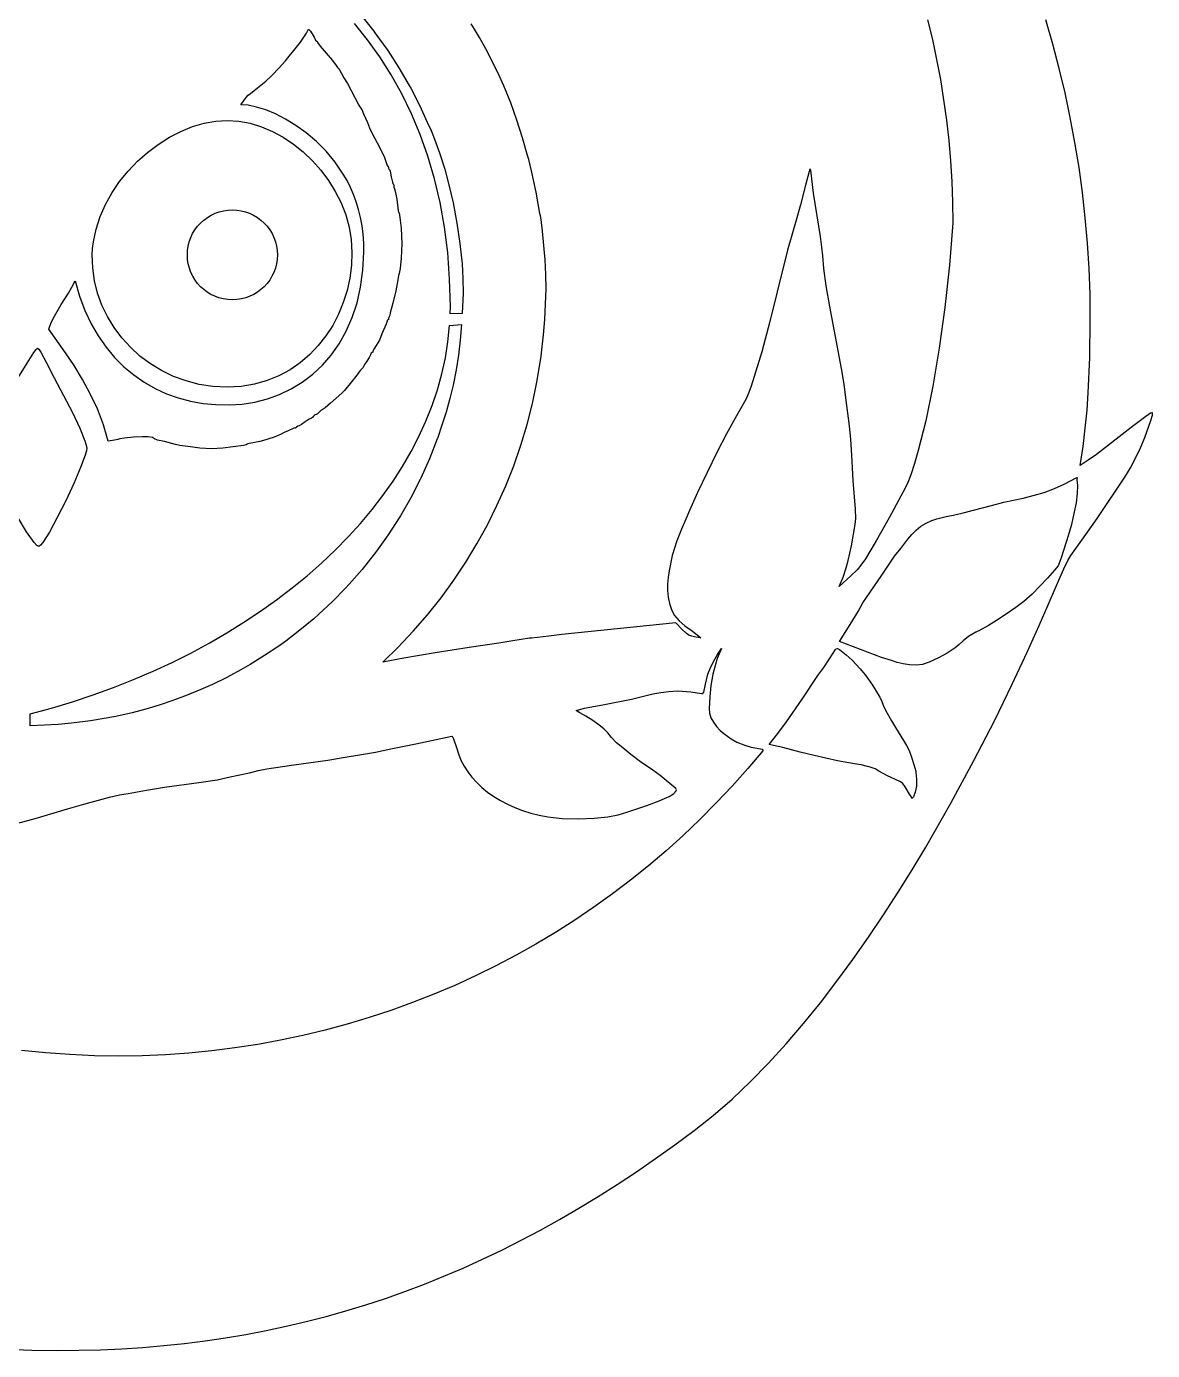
# Model space of a CAD drawing. Extents: x -549 to 252, y -325 to 450.
# Drawn here: x -171.8 to 251.8, y -325.4 to 172.8 of the extents above; entities that cross this region are included whole.
import ezdxf

# ---------------------------------------------------------------- set-up
doc = ezdxf.new("R2010")
doc.units = 0

msp = doc.modelspace()

# ---------------------------------------------------------------- linework, layer by layer
at = {"layer": 'Layer 1', "color": 4}
for p, q in [((-46.665212, 177.890676), (-41.109801, 171.002895)), ((167.219997, 175.324527), (168.999897, 167.863862)), ((214.28887, 166.198979), (211.639719, 175.297009)), ((-68.693545, 166.906647), (-66.496621, 170.316587)), ((-66.496621, 170.316587), (-65.66209, 171.832402)), ((-65.66209, 171.832402), (-65.660961, 171.833588)), ((-65.66209, 171.832402), (-65.66209, 171.832402)), ((-65.660961, 171.833588), (-65.016055, 171.0233)), ((-65.016055, 171.0233), (-63.640222, 168.714242)), ((-43.48893, 167.784825), (-48.37821, 173.883679)), ((-41.109801, 171.002895), (-40.697475, 170.430718)), ((-40.697475, 170.430718), (-35.866084, 163.723537)), ((-3.230923, 171.800596), (-4.495392, 173.757412)), ((-1.384343, 168.683452), (-3.230923, 171.800596)), ((-71.260758, 163.760424), (-68.693545, 166.906647)), ((-63.640222, 168.714242), (-63.031663, 167.655355)), ((-63.031663, 167.655355), (-62.595125, 167.214936)), ((-62.595125, 167.214936), (-62.373545, 167.068664)), ((-62.373545, 167.068664), (-62.281463, 166.717181)), ((-62.281463, 166.717181), (-61.338418, 165.346174)), ((-61.338418, 165.346174), (-59.071185, 162.748431)), ((-38.886534, 161.348534), (-43.48893, 167.784825)), ((0.987001, 164.423674), (-1.384343, 168.683452)), ((3.565016, 159.466582), (0.987001, 164.423674)), ((168.999897, 167.863862), (170.598091, 160.354333)), ((216.716309, 157.032543), (214.28887, 166.198979)), ((-76.773169, 157.183446), (-74.359641, 159.88571)), ((-74.359641, 159.88571), (-73.037347, 161.598009)), ((-73.037347, 161.598009), (-71.260758, 163.760424)), ((-59.071185, 162.748431), (-56.639845, 159.960192)), ((-56.639845, 159.960192), (-55.301995, 158.130909)), ((-34.589043, 154.571671), (-38.886534, 161.348534)), ((-35.866084, 163.723537), (-31.6718, 157.238282)), ((6.022889, 154.381643), (3.565016, 159.466582)), ((170.598091, 160.354333), (172.01325, 152.799153)), ((-79.492221, 154.340149), (-76.773169, 157.183446)), ((-55.301995, 158.130909), (-54.831798, 157.321171)), ((-54.831798, 157.321171), (-54.486739, 156.984381)), ((-54.486739, 156.984381), (-54.070518, 156.492143)), ((-54.070518, 156.492143), (-53.429507, 155.308686)), ((-53.429507, 155.308686), (-52.367307, 153.4522)), ((-30.614478, 147.451098), (-34.589043, 154.571671)), ((-31.6718, 157.238282), (-27.791312, 150.563289)), ((218.920389, 147.801675), (216.716309, 157.032543)), ((-87.586665, 147.575092), (-84.856503, 149.735306)), ((-84.856503, 149.735306), (-81.73109, 152.20475)), ((-81.73109, 152.20475), (-79.492221, 154.340149)), ((-52.367307, 153.4522), (-51.071036, 151.347758)), ((-51.071036, 151.347758), (-48.185253, 145.783686)), ((-27.791312, 150.563289), (-27.202089, 149.542971)), ((-27.202089, 149.542971), (-23.980504, 143.228616)), ((7.751501, 150.418932), (6.022889, 154.381643)), ((10.350324, 144.00814), (7.751501, 150.418932)), ((172.01325, 152.799153), (173.24404, 145.201534)), ((-91.11591, 143.371223), (-89.194178, 146.133473)), ((-89.194178, 146.133473), (-88.444215, 146.892702)), ((-88.444215, 146.892702), (-87.586665, 147.575092)), ((-48.185253, 145.783686), (-46.824283, 143.229903)), ((-26.98086, 139.98368), (-30.614478, 147.451098)), ((173.24404, 145.201534), (174.289129, 137.564688)), ((220.899461, 138.510348), (218.920389, 147.801675)), ((-88.384896, 143.140459), (-91.11591, 143.371223)), ((-85.262227, 142.484748), (-88.384896, 143.140459)), ((-81.827218, 141.402634), (-85.262227, 142.484748)), ((-78.159185, 139.892661), (-81.827218, 141.402634)), ((-74.337445, 137.953374), (-78.159185, 139.892661)), ((-46.824283, 143.229903), (-46.113234, 142.167714)), ((-46.113234, 142.167714), (-45.683904, 141.520039)), ((-45.683904, 141.520039), (-45.000319, 139.962853)), ((-45.000319, 139.962853), (-43.537392, 136.699659)), ((-23.706209, 132.166281), (-26.98086, 139.98368)), ((-23.980504, 143.228616), (-21.038383, 136.781249)), ((12.716259, 137.510175), (10.350324, 144.00814)), ((-113.76293, 133.311355), (-109.389524, 135.097105)), ((-109.389524, 135.097105), (-104.984274, 136.407222)), ((-104.984274, 136.407222), (-100.593065, 137.208632)), ((-100.593065, 137.208632), (-96.261781, 137.468263)), ((-96.261781, 137.468263), (-91.967928, 137.175136)), ((-91.967928, 137.175136), (-87.683079, 136.361139)), ((-87.683079, 136.361139), (-83.444216, 135.057501)), ((-83.444216, 135.057501), (-79.288321, 133.295448)), ((-70.441314, 135.583318), (-74.337445, 137.953374)), ((-66.550107, 132.781036), (-70.441314, 135.583318)), ((-43.537392, 136.699659), (-42.773228, 134.6664)), ((-42.773228, 134.6664), (-41.879834, 132.727844)), ((-21.038383, 136.781249), (-19.609633, 133.612852)), ((14.847122, 130.931381), (12.716259, 137.510175)), ((174.289129, 137.564688), (175.147187, 129.891827)), ((222.651875, 129.162538), (220.899461, 138.510348)), ((-122.230678, 128.445246), (-118.05861, 131.083044)), ((-118.05861, 131.083044), (-113.76293, 133.311355)), ((-79.288321, 133.295448), (-75.252375, 131.106208)), ((-75.252375, 131.106208), (-71.373361, 128.521008)), ((-62.74314, 129.545074), (-66.550107, 132.781036)), ((-59.09973, 125.873976), (-62.74314, 129.545074)), ((-41.879834, 132.727844), (-39.89754, 129.030064)), ((-20.808547, 123.995765), (-23.706209, 132.166281)), ((-19.609633, 133.612852), (-18.630689, 131.4361)), ((-18.630689, 131.4361), (-16.418633, 125.290864)), ((16.74073, 124.278098), (14.847122, 130.931381)), ((175.147187, 129.891827), (175.816882, 122.186164)), ((-130.020448, 122.073477), (-126.233252, 125.431032)), ((-126.233252, 125.431032), (-122.230678, 128.445246)), ((-71.373361, 128.521008), (-67.688259, 125.571075)), ((-67.688259, 125.571075), (-64.234053, 122.287638)), ((-55.699192, 121.766286), (-59.09973, 125.873976)), ((-39.89754, 129.030064), (-37.974868, 125.396768)), ((-37.974868, 125.396768), (-37.156001, 123.538818)), ((-16.418633, 125.290864), (-14.457116, 119.065093)), ((224.175983, 119.762219), (222.651875, 129.162538)), ((-133.546382, 118.405653), (-130.020448, 122.073477)), ((-64.234053, 122.287638), (-61.047723, 118.701923)), ((-52.620843, 117.220549), (-55.699192, 121.766286)), ((-37.156001, 123.538818), (-36.496173, 121.618407)), ((-36.496173, 121.618407), (-36.073994, 120.434951)), ((-36.073994, 120.434951), (-35.725029, 119.942713)), ((-35.725029, 119.942713), (-35.579745, 119.839084)), ((-35.646741, 119.589935), (-35.702519, 119.340786)), ((-35.579745, 119.839084), (-35.646741, 119.589935)), ((-18.305893, 115.468996), (-20.808547, 123.995765)), ((17.157431, 122.764483), (16.74073, 124.278098)), ((18.236705, 118.419785), (17.157431, 122.764483)), ((175.816882, 122.186164), (176.296882, 114.450912)), ((225.470136, 110.313365), (224.175983, 119.762219)), ((-136.765169, 114.460633), (-133.546382, 118.405653)), ((-61.047723, 118.701923), (-58.166252, 114.845158)), ((-58.166252, 114.845158), (-55.626621, 110.748571)), ((-51.227275, 114.782959), (-52.620843, 117.220549)), ((-49.943998, 112.23531), (-51.227275, 114.782959)), ((-35.702519, 119.340786), (-35.530437, 119.237157)), ((-35.530437, 119.237157), (-35.299441, 118.993974)), ((-35.299441, 118.993974), (-35.044609, 118.338784)), ((-35.044609, 118.338784), (-34.601644, 116.238546)), ((-34.601644, 116.238546), (-34.149485, 114.166915)), ((-16.216268, 106.582837), (-18.305893, 115.468996)), ((-14.457116, 119.065093), (-12.748351, 112.76633)), ((19.936431, 110.449382), (18.236705, 118.419785)), ((122.620377, 118.246077), (121.323368, 113.1308)), ((122.927971, 119.196912), (122.620377, 118.246077)), ((123.268613, 118.763673), (122.927971, 119.196912)), ((124.240953, 110.032959), (123.268613, 118.763673)), ((-142.097771, 105.871296), (-139.630927, 110.27149)), ((-139.630927, 110.27149), (-136.765169, 114.460633)), ((-55.626621, 110.748571), (-53.465813, 106.443388)), ((-48.780927, 109.577422), (-49.943998, 112.23531)), ((-34.149485, 114.166915), (-33.883114, 113.493846)), ((-33.883114, 113.493846), (-33.646378, 113.239935)), ((-33.646378, 113.239935), (-33.480495, 113.126171)), ((-33.551043, 112.85298), (-33.609075, 112.356805)), ((-33.609075, 112.356805), (-33.413234, 111.706452)), ((-33.480495, 113.126171), (-33.551043, 112.85298)), ((-33.413234, 111.706452), (-33.016947, 110.282995)), ((-33.016947, 110.282995), (-32.529907, 107.822189)), ((-12.748351, 112.76633), (-11.294548, 106.402114)), ((21.297067, 102.414145), (19.936431, 110.449382)), ((121.323368, 113.1308), (119.364915, 105.722466)), ((126.905526, 93.740694), (124.240953, 110.032959)), ((176.296882, 114.450912), (176.585855, 106.689281)), ((226.532686, 100.819951), (225.470136, 110.313365)), ((-144.119818, 101.293126), (-142.097771, 105.871296)), ((-53.465813, 106.443388), (-51.720808, 101.960837)), ((-47.747974, 106.809113), (-48.780927, 109.577422)), ((-46.855056, 103.9302), (-47.747974, 106.809113)), ((-32.529907, 107.822189), (-31.942574, 103.47626)), ((-14.557694, 97.334154), (-16.216268, 106.582837)), ((-11.294548, 106.402114), (-9.854167, 98.808724)), ((119.364915, 105.722466), (117.735505, 99.901633)), ((176.585855, 106.689281), (176.682471, 98.904485)), ((-145.651184, 96.570051), (-144.119818, 101.293126)), ((-106.332324, 98.836346), (-105.090282, 99.961205)), ((-105.090282, 99.961205), (-103.753271, 100.951005)), ((-103.753271, 100.951005), (-102.332394, 101.801147)), ((-102.332394, 101.801147), (-100.838755, 102.507031)), ((-100.838755, 102.507031), (-99.283458, 103.064058)), ((-99.283458, 103.064058), (-97.677605, 103.467629)), ((-97.677605, 103.467629), (-96.032301, 103.713144)), ((-96.032301, 103.713144), (-94.358649, 103.796004)), ((-94.358649, 103.796004), (-92.684997, 103.713144)), ((-92.684997, 103.713144), (-91.039693, 103.467629)), ((-91.039693, 103.467629), (-89.433841, 103.064058)), ((-89.433841, 103.064058), (-87.878543, 102.507031)), ((-87.878543, 102.507031), (-86.384904, 101.801147)), ((-86.384904, 101.801147), (-84.964027, 100.951005)), ((-84.964027, 100.951005), (-83.627016, 99.961205)), ((-83.627016, 99.961205), (-82.384974, 98.836346)), ((-51.720808, 101.960837), (-50.428589, 97.332146)), ((-46.112087, 100.940502), (-46.855056, 103.9302)), ((-45.52898, 97.839836), (-46.112087, 100.940502)), ((-31.942574, 103.47626), (-31.854514, 102.897351)), ((-31.854514, 102.897351), (-31.642713, 102.656602)), ((-31.642713, 102.656602), (-31.302773, 100.952685)), ((-31.302773, 100.952685), (-30.906847, 96.856173)), ((21.309767, 102.387051), (21.297067, 102.414145)), ((21.582008, 101.556574), (21.309767, 102.387051)), ((21.837737, 100.13974), (21.582008, 101.556574)), ((22.292577, 95.825949), (21.837737, 100.13974)), ((117.735505, 99.901633), (114.559969, 88.612744)), ((227.361983, 91.285951), (226.532686, 100.819951)), ((-146.645985, 91.735145), (-145.651184, 96.570051)), ((-110.003009, 93.342777), (-109.297125, 94.836416)), ((-109.297125, 94.836416), (-108.446984, 96.257293)), ((-108.446984, 96.257293), (-107.457183, 97.594304)), ((-107.457183, 97.594304), (-106.332324, 98.836346)), ((-82.384974, 98.836346), (-81.260115, 97.594304)), ((-81.260115, 97.594304), (-80.270315, 96.257293)), ((-80.270315, 96.257293), (-79.420173, 94.836416)), ((-79.420173, 94.836416), (-78.714289, 93.342777)), ((-50.428589, 97.332146), (-49.626138, 92.588541)), ((-45.115652, 94.628022), (-45.52898, 97.839836)), ((-30.906847, 96.856173), (-30.647732, 91.13815)), ((-13.34819, 87.719809), (-14.557694, 97.334154)), ((-9.854167, 98.808724), (-8.778255, 91.156046)), ((22.862117, 90.396105), (22.292577, 95.825949)), ((176.682471, 98.904485), (175.419162, 82.920516)), ((-146.927835, 89.28609), (-146.645985, 91.735145)), ((-111.209122, 88.536323), (-110.963607, 90.181627)), ((-110.963607, 90.181627), (-110.560036, 91.787479)), ((-110.560036, 91.787479), (-110.003009, 93.342777)), ((-78.714289, 93.342777), (-78.157262, 91.787479)), ((-78.157262, 91.787479), (-77.753691, 90.181627)), ((-77.753691, 90.181627), (-77.508176, 88.536323)), ((-49.626138, 92.588541), (-49.350436, 87.761251)), ((-44.882015, 91.304876), (-45.115652, 94.628022)), ((-44.837985, 87.870217), (-44.882015, 91.304876)), ((-30.647732, 91.13815), (-30.894711, 85.655479)), ((-8.778255, 91.156046), (-7.883074, 83.516206)), ((23.277275, 84.95338), (22.862117, 90.396105)), ((127.466019, 89.729773), (126.905526, 93.740694)), ((127.771497, 86.508749), (127.466019, 89.729773)), ((227.956378, 81.71534), (227.361983, 91.285951)), ((-147.058338, 86.82148), (-146.927835, 89.28609)), ((-146.898728, 81.919253), (-147.058338, 86.82148)), ((-147.058338, 86.82148), (-147.058338, 86.82148)), ((-111.291982, 86.862671), (-111.209122, 88.536323)), ((-111.204557, 85.131336), (-111.291982, 86.862671)), ((-110.947957, 83.450014), (-111.204557, 85.131336)), ((-77.512741, 85.131336), (-77.769341, 83.450014)), ((-77.425316, 86.862671), (-77.512741, 85.131336)), ((-77.508176, 88.536323), (-77.425316, 86.862671)), ((-77.425316, 86.862671), (-77.425316, 86.862671)), ((-49.350436, 87.761251), (-49.561492, 82.92168)), ((-45.212024, 81.093842), (-44.837985, 87.870217)), ((-30.894711, 85.655479), (-31.272868, 81.737874)), ((-12.605779, 77.736667), (-13.34819, 87.719809)), ((23.537848, 79.501068), (23.277275, 84.95338)), ((114.559969, 88.612744), (110.666742, 72.914134)), ((128.203483, 81.689664), (127.771497, 86.508749)), ((-146.224435, 77.116549), (-146.898728, 81.919253)), ((-110.530693, 81.827216), (-110.947957, 83.450014)), ((-109.961277, 80.271454), (-110.530693, 81.827216)), ((-109.24822, 78.791239), (-109.961277, 80.271454)), ((-78.756021, 80.271454), (-79.469078, 78.791239)), ((-78.186605, 81.827216), (-78.756021, 80.271454)), ((-77.769341, 83.450014), (-78.186605, 81.827216)), ((-49.561492, 82.92168), (-50.18734, 78.143487)), ((-46.09802, 74.728537), (-45.212024, 81.093842)), ((-31.587059, 79.902435), (-31.850207, 79.031515)), ((-31.272868, 81.737874), (-31.587059, 79.902435)), ((-7.883074, 83.516206), (-7.590614, 77.984513)), ((129.100732, 75.218164), (128.203483, 81.689664)), ((175.419162, 82.920516), (173.683784, 67.078142)), ((228.314223, 72.112092), (227.956378, 81.71534)), ((-154.734246, 74.703032), (-153.525686, 77.130111)), ((-153.525686, 77.130111), (-151.835881, 71.353989)), ((-145.059765, 72.443276), (-146.224435, 77.116549)), ((-108.400035, 77.395083), (-109.24822, 78.791239)), ((-107.425232, 76.091499), (-108.400035, 77.395083)), ((-106.332324, 74.888996), (-107.425232, 76.091499)), ((-105.129821, 73.796088), (-106.332324, 74.888996)), ((-82.384974, 74.888996), (-83.587477, 73.796088)), ((-81.292066, 76.091499), (-82.384974, 74.888996)), ((-80.317263, 77.395083), (-81.292066, 76.091499)), ((-79.469078, 78.791239), (-80.317263, 77.395083)), ((-50.18734, 78.143487), (-51.217001, 73.461286)), ((-32.105755, 77.432991), (-32.817548, 73.26863)), ((-31.850207, 79.031515), (-32.105755, 77.432991)), ((-12.348479, 67.381591), (-12.605779, 77.736667)), ((-7.590614, 77.984513), (-7.48785, 72.446154)), ((23.643631, 74.042459), (23.537848, 79.501068)), ((130.405751, 67.465525), (129.100732, 75.218164)), ((-158.748053, 68.128266), (-156.034997, 72.432357)), ((-156.034997, 72.432357), (-154.734246, 74.703032)), ((-151.835881, 71.353989), (-149.806442, 65.963351)), ((-143.429023, 67.929342), (-145.059765, 72.443276)), ((-103.826237, 72.821285), (-105.129821, 73.796088)), ((-102.430081, 71.9731), (-103.826237, 72.821285)), ((-100.949866, 71.260043), (-102.430081, 71.9731)), ((-99.394104, 70.690627), (-100.949866, 71.260043)), ((-97.771306, 70.273363), (-99.394104, 70.690627)), ((-96.089984, 70.016763), (-97.771306, 70.273363)), ((-94.358649, 69.929338), (-96.089984, 70.016763)), ((-92.627314, 70.016763), (-94.358649, 69.929338)), ((-90.945992, 70.273363), (-92.627314, 70.016763)), ((-89.323194, 70.690627), (-90.945992, 70.273363)), ((-87.767432, 71.260043), (-89.323194, 70.690627)), ((-86.287217, 71.9731), (-87.767432, 71.260043)), ((-84.891062, 72.821285), (-86.287217, 71.9731)), ((-83.587477, 73.796088), (-84.891062, 72.821285)), ((-51.217001, 73.461286), (-52.639493, 68.909691)), ((-47.466256, 68.777176), (-46.09802, 74.728537)), ((-32.817548, 73.26863), (-34.009655, 68.676935)), ((-7.48785, 72.446154), (-7.897411, 64.771572)), ((23.4974, 68.288801), (23.643631, 74.042459)), ((110.666742, 72.914134), (107.905628, 61.732984)), ((228.43387, 62.480181), (228.314223, 72.112092)), ((-161.334828, 63.753923), (-158.748053, 68.128266)), ((-149.806442, 65.963351), (-147.455021, 60.957156)), ((-141.356513, 63.604654), (-143.429023, 67.929342)), ((-52.639493, 68.909691), (-54.443837, 64.523313)), ((-49.287019, 63.242636), (-47.466256, 68.777176)), ((-34.931279, 64.99924), (-35.174481, 63.980235)), ((-34.009655, 68.676935), (-34.931279, 64.99924)), ((-12.388724, 64.715918), (-12.348479, 67.381591)), ((-7.897411, 64.771572), (-12.388724, 64.715918)), ((23.1792, 62.543371), (23.4974, 68.288801)), ((132.061049, 58.803023), (130.405751, 67.465525)), ((173.683784, 67.078142), (171.560546, 51.781789)), ((-163.465298, 58.845413), (-162.477728, 61.395434)), ((-162.477728, 61.395434), (-161.334828, 63.753923)), ((-147.455021, 60.957156), (-144.799267, 56.33436)), ((-138.866541, 59.499119), (-141.356513, 63.604654)), ((-56.619053, 60.336766), (-59.154161, 56.384664)), ((-54.443837, 64.523313), (-56.619053, 60.336766)), ((-51.530594, 58.127791), (-49.287019, 63.242636)), ((-36.497697, 60.722822), (-38.094144, 57.081581)), ((-36.175908, 61.922341), (-36.497697, 60.722822)), ((-36.054937, 62.287829), (-36.175908, 61.922341)), ((-35.764145, 62.439936), (-36.054937, 62.287829)), ((-35.541835, 62.508093), (-35.764145, 62.439936)), ((-35.475319, 63.315813), (-35.648554, 62.956837)), ((-35.648554, 62.956837), (-35.585019, 62.672008)), ((-35.585019, 62.672008), (-35.541835, 62.508093)), ((-35.174481, 63.980235), (-35.475319, 63.315813)), ((-13.232957, 54.189457), (-12.612583, 60.327672)), ((-12.612583, 60.327672), (-8.149407, 60.617712)), ((-12.612583, 60.327672), (-12.612583, 60.327672)), ((-8.149407, 60.617712), (-8.616044, 54.757272)), ((22.689306, 56.810027), (23.1792, 62.543371)), ((107.905628, 61.732984), (104.869051, 50.336357)), ((228.245214, 48.26039), (228.43387, 62.480181)), ((-157.144033, 50.055147), (-163.465298, 58.845413)), ((-144.799267, 56.33436), (-141.85683, 52.093923)), ((-135.983412, 55.642645), (-138.866541, 59.499119)), ((-132.731432, 52.06514), (-135.983412, 55.642645)), ((-59.154161, 56.384664), (-62.038181, 52.701619)), ((-54.167266, 53.435516), (-51.530594, 58.127791)), ((-38.094144, 57.081581), (-38.99813, 54.787424)), ((22.027994, 51.092628), (22.689306, 56.810027)), ((134.839682, 44.059957), (132.061049, 58.803023)), ((-171.544005, 46.049486), (-168.989371, 50.133528)), ((-168.989371, 50.133528), (-168.144147, 51.300316)), ((-168.144147, 51.300316), (-167.634144, 51.727317)), ((-167.634144, 51.727317), (-167.156327, 51.351303)), ((-167.156327, 51.351303), (-166.439943, 50.250489)), ((-166.439943, 50.250489), (-164.344833, 46.269594)), ((-153.915759, 45.183612), (-157.144033, 50.055147)), ((-141.85683, 52.093923), (-138.645362, 48.234801)), ((-129.134906, 48.796512), (-132.731432, 52.06514)), ((-62.038181, 52.701619), (-65.260132, 49.322244)), ((-57.167319, 49.168687), (-54.167266, 53.435516)), ((-42.100945, 49.859553), (-42.370488, 49.298964)), ((-41.796645, 50.092714), (-42.100945, 49.859553)), ((-41.564271, 50.229825), (-41.796645, 50.092714)), ((-41.467574, 50.559594), (-41.564271, 50.229825)), ((-41.104869, 51.399622), (-41.467574, 50.559594)), ((-40.232852, 52.763355), (-41.104869, 51.399622)), ((-38.99813, 54.787424), (-40.232852, 52.763355)), ((-14.208839, 48.099076), (-13.232957, 54.189457)), ((-8.616044, 54.757272), (-9.291423, 49.164249)), ((21.793749, 48.758226), (22.027994, 51.092628)), ((104.869051, 50.336357), (100.87936, 37.459968)), ((171.560546, 51.781789), (169.133658, 37.435883)), ((-175.015086, 40.412974), (-171.544005, 46.049486)), ((-164.344833, 46.269594), (-161.455534, 40.574903)), ((-150.774001, 40.016979), (-153.915759, 45.183612)), ((-138.645362, 48.234801), (-135.182513, 44.755953)), ((-125.218138, 45.866667), (-129.134906, 48.796512)), ((-121.005435, 43.305513), (-125.218138, 45.866667)), ((-68.809035, 46.281152), (-72.67391, 43.612956)), ((-65.260132, 49.322244), (-68.809035, 46.281152)), ((-64.138713, 41.922867), (-60.50104, 45.330179)), ((-60.50104, 45.330179), (-57.167319, 49.168687)), ((-44.995352, 44.861697), (-45.18727, 44.46242)), ((-44.645774, 45.605928), (-44.995352, 44.861697)), ((-43.805277, 46.870329), (-44.645774, 45.605928)), ((-42.892917, 48.258097), (-43.805277, 46.870329)), ((-42.370488, 49.298964), (-42.892917, 48.258097)), ((-15.532492, 42.061878), (-14.208839, 48.099076)), ((-9.291423, 49.164249), (-10.193397, 43.601732)), ((20.200469, 38.975831), (21.541838, 47.090237)), ((21.541838, 47.090237), (21.793749, 48.758226)), ((227.680612, 34.950875), (228.245214, 48.26039)), ((-161.455534, 40.574903), (-157.878766, 33.956687)), ((-147.817467, 34.572122), (-150.774001, 40.016979)), ((-135.182513, 44.755953), (-131.485933, 41.656337)), ((-131.485933, 41.656337), (-127.573273, 38.93491)), ((-116.5211, 41.142958), (-121.005435, 43.305513)), ((-111.78944, 39.40891), (-116.5211, 41.142958)), ((-76.843777, 41.35227), (-81.307655, 39.533706)), ((-72.67391, 43.612956), (-76.843777, 41.35227)), ((-68.050623, 38.949626), (-64.138713, 41.922867)), ((-47.882747, 41.070073), (-49.558321, 39.099284)), ((-46.859571, 42.507992), (-47.882747, 41.070073)), ((-46.273589, 43.390765), (-46.859571, 42.507992)), ((-45.648555, 44.027138), (-46.273589, 43.390765)), ((-45.18727, 44.46242), (-45.648555, 44.027138)), ((-17.196181, 36.083212), (-15.532492, 42.061878)), ((-10.193397, 43.601732), (-11.339817, 37.832812)), ((135.756995, 38.247426), (134.839682, 44.059957)), ((-127.573273, 38.93491), (-123.462183, 36.590631)), ((-123.462183, 36.590631), (-119.170313, 34.622456)), ((-106.83476, 38.133276), (-111.78944, 39.40891)), ((-101.681365, 37.345963), (-106.83476, 38.133276)), ((-96.353559, 37.076879), (-101.681365, 37.345963)), ((-91.073527, 37.361398), (-96.353559, 37.076879)), ((-86.054565, 38.191878), (-91.073527, 37.361398)), ((-81.307655, 39.533706), (-86.054565, 38.191878)), ((-76.578297, 34.316859), (-72.207056, 36.413332)), ((-72.207056, 36.413332), (-68.050623, 38.949626)), ((-52.170478, 35.861412), (-53.220041, 34.853279)), ((-51.720736, 36.45345), (-52.170478, 35.861412)), ((-49.558321, 39.099284), (-51.720736, 36.45345)), ((-19.192168, 30.168429), (-17.196181, 36.083212)), ((-11.339817, 37.832812), (-12.565125, 32.755864)), ((18.519539, 30.951987), (20.200469, 38.975831)), ((99.977605, 35.041863), (98.780713, 32.47229)), ((100.87936, 37.459968), (99.977605, 35.041863)), ((136.431627, 33.050246), (135.756995, 38.247426)), ((169.133658, 37.435883), (166.487328, 24.444852)), ((227.195026, 28.367688), (227.680612, 34.950875)), ((-157.878766, 33.956687), (-154.510809, 27.600372)), ((-145.144862, 28.86592), (-147.817467, 34.572122)), ((-119.170313, 34.622456), (-114.715315, 33.029345)), ((-114.715315, 33.029345), (-110.114839, 31.810255)), ((-110.114839, 31.810255), (-105.386534, 30.964144)), ((-105.386534, 30.964144), (-100.548053, 30.489969)), ((-100.548053, 30.489969), (-95.617044, 30.386689)), ((-95.617044, 30.386689), (-90.68372, 30.695123)), ((-90.68372, 30.695123), (-85.846344, 31.454879)), ((-85.846344, 31.454879), (-81.134631, 32.663083)), ((-81.134631, 32.663083), (-76.578297, 34.316859)), ((-57.451738, 31.060918), (-59.505931, 29.303961)), ((-53.220041, 34.853279), (-57.451738, 31.060918)), ((-21.512718, 24.322877), (-19.192168, 30.168429)), ((-12.565125, 32.755864), (-13.953364, 27.721802)), ((16.504151, 23.028464), (18.519539, 30.951987)), ((98.780713, 32.47229), (94.782908, 25.465523)), ((137.803622, 22.466912), (136.431627, 33.050246)), ((-154.510809, 27.600372), (-151.729496, 21.608717)), ((-142.854894, 22.915248), (-145.144862, 28.86592)), ((-65.46409, 24.983756), (-66.910585, 23.987159)), ((-64.623597, 25.39827), (-65.46409, 24.983756)), ((-64.205443, 25.605527), (-64.623597, 25.39827)), ((-63.774165, 26.103825), (-64.205443, 25.605527)), ((-63.316083, 26.602124), (-63.774165, 26.103825)), ((-62.833236, 26.809381), (-63.316083, 26.602124)), ((-62.275822, 27.068447), (-62.833236, 26.809381)), ((-61.638759, 27.691325), (-62.275822, 27.068447)), ((-61.040462, 28.314193), (-61.638759, 27.691325)), ((-60.576023, 28.57327), (-61.040462, 28.314193)), ((-59.505931, 29.303961), (-60.576023, 28.57327)), ((-13.953364, 27.721802), (-15.503401, 22.734492)), ((94.782908, 25.465523), (91.490267, 19.547119)), ((226.540689, 21.688333), (227.195026, 28.367688)), ((249.274781, 26.092661), (243.793338, 21.948777)), ((251.023334, 27.228645), (249.274781, 26.092661)), ((251.557227, 27.475285), (251.023334, 27.228645)), ((251.247975, 24.503564), (251.80145, 26.553928)), ((251.82902, 27.474409), (251.557227, 27.475285)), ((251.80145, 26.553928), (251.82902, 27.474409)), ((-151.729496, 21.608717), (-149.830855, 16.844516)), ((-141.046271, 16.736983), (-142.854894, 22.915248)), ((-74.863346, 20.024184), (-76.012788, 19.407115)), ((-73.375788, 20.623662), (-74.863346, 20.024184)), ((-71.197371, 21.583303), (-73.375788, 20.623662)), ((-70.880019, 21.774967), (-71.197371, 21.583303)), ((-70.74813, 21.711742), (-70.880019, 21.774967)), ((-70.585217, 21.701751), (-70.74813, 21.711742)), ((-70.19362, 22.021537), (-70.585217, 21.701751)), ((-69.677248, 22.413135), (-70.19362, 22.021537)), ((-69.214111, 22.576048), (-69.677248, 22.413135)), ((-68.361952, 22.990561), (-69.214111, 22.576048)), ((-66.910585, 23.987159), (-68.361952, 22.990561)), ((-24.150094, 18.551906), (-21.512718, 24.322877)), ((-15.503401, 22.734492), (-17.214103, 17.7978)), ((14.15941, 15.215022), (16.504151, 23.028464)), ((138.350791, 17.362659), (137.803622, 22.466912)), ((166.487328, 24.444852), (163.705765, 13.213122)), ((225.692678, 14.804896), (226.540689, 21.688333)), ((243.793338, 21.948777), (230.802984, 11.764509)), ((248.905321, 18.088658), (251.247975, 24.503564)), ((-149.830855, 16.844516), (-149.305045, 15.192335)), ((-149.305045, 15.192335), (-149.110912, 14.170567)), ((-138.749913, 17.146515), (-141.046271, 16.736983)), ((-137.386977, 17.393992), (-138.749913, 17.146515)), ((-136.717038, 17.650338), (-137.386977, 17.393992)), ((-135.119674, 17.942135), (-136.717038, 17.650338)), ((-131.526802, 18.274868), (-135.119674, 17.942135)), ((-128.344822, 18.429378), (-131.526802, 18.274868)), ((-126.003039, 18.367952), (-128.344822, 18.429378)), ((-124.45516, 18.086487), (-126.003039, 18.367952)), ((-123.654891, 17.580884), (-124.45516, 18.086487)), ((-122.490131, 17.179775), (-123.654891, 17.580884)), ((-119.950724, 16.58097), (-122.490131, 17.179775)), ((-115.72676, 15.528705), (-119.950724, 16.58097)), ((-114.099234, 15.118812), (-115.72676, 15.528705)), ((-110.126399, 14.580607), (-114.099234, 15.118812)), ((-90.189978, 15.107234), (-94.031463, 14.615405)), ((-89.11825, 15.34918), (-90.189978, 15.107234)), ((-88.739797, 15.565704), (-89.11825, 15.34918)), ((-88.525773, 15.782839), (-88.739797, 15.565704)), ((-88.011099, 15.87327), (-88.525773, 15.782839)), ((-84.026975, 16.644167), (-88.011099, 15.87327)), ((-81.732116, 17.235226), (-84.026975, 16.644167)), ((-80.625908, 17.632192), (-81.732116, 17.235226)), ((-78.68563, 18.321209), (-80.625908, 17.632192)), ((-77.172827, 18.828327), (-78.68563, 18.321209)), ((-76.012788, 19.407115), (-77.172827, 18.828327)), ((-27.096561, 12.860865), (-24.150094, 18.551906)), ((-17.295129, 17.577299), (-20.18077, 10.157166)), ((-17.214103, 17.7978), (-17.295129, 17.577299)), ((11.49042, 7.521421), (14.15941, 15.215022)), ((91.490267, 19.547119), (87.898774, 12.429284)), ((138.703205, 11.530801), (138.350791, 17.362659)), ((247.28715, 14.261853), (248.905321, 18.088658)), ((-149.746993, 11.515701), (-151.503287, 6.840636)), ((-149.268426, 13.141198), (-149.746993, 11.515701)), ((-149.110912, 14.170567), (-149.268426, 13.141198)), ((-149.110912, 14.170567), (-149.110912, 14.170567)), ((-106.554538, 14.128064), (-110.126399, 14.580607)), ((-102.267371, 13.820033), (-106.554538, 14.128064)), ((-97.902649, 14.143022), (-102.267371, 13.820033)), ((-94.031463, 14.615405), (-97.902649, 14.143022)), ((-30.34438, 7.255104), (-27.096561, 12.860865)), ((-20.18077, 10.157166), (-23.427959, 2.88577)), ((87.898774, 12.429284), (80.682832, -2.534562)), ((139.235109, 2.005801), (138.703205, 11.530801)), ((163.705765, 13.213122), (162.290588, 8.383378)), ((224.626071, 7.609464), (225.692678, 14.804896)), ((230.802984, 11.764509), (227.669168, 9.578423)), ((243.584639, 6.713881), (245.485088, 10.380638)), ((245.485088, 10.380638), (247.28715, 14.261853)), ((-151.503287, 6.840636), (-154.051796, 0.874)), ((-33.885818, 1.739971), (-30.34438, 7.255104)), ((8.502285, -0.042577), (11.49042, 7.521421)), ((162.290588, 8.383378), (160.87318, 4.145119)), ((227.669168, 9.578423), (224.626071, 7.609464)), ((241.671306, 3.53045), (243.584639, 6.713881)), ((-154.051796, 0.874), (-157.064519, -5.65558)), ((-37.713136, -3.679183), (-33.885818, 1.739971)), ((-23.673267, 2.382511), (-27.212234, -4.551078)), ((-23.427959, 2.88577), (-23.673267, 2.382511)), ((140.110909, -8.850632), (139.235109, 2.005801)), ((159.464069, 0.548899), (158.073781, -2.35473)), ((160.87318, 4.145119), (159.464069, 0.548899)), ((214.897176, -1.064639), (218.901856, 0.750878)), ((218.901856, 0.750878), (223.07574, 2.972074)), ((223.07574, 2.972074), (223.419712, 3.130936)), ((223.419712, 3.130936), (223.316617, 2.147561)), ((223.316617, 2.147561), (223.621514, 0.014969)), ((223.621514, 0.014969), (223.50897, -2.923428)), ((230.96988, -12.29308), (241.671306, 3.53045)), ((-41.818599, -8.99701), (-37.713136, -3.679183)), ((-27.212234, -4.551078), (-31.08047, -11.309133)), ((5.200108, -7.467213), (8.502285, -0.042577)), ((80.682832, -2.534562), (77.629639, -9.334339)), ((158.073781, -2.35473), (152.739776, -12.156092)), ((199.573787, -5.390439), (203.116607, -4.635753)), ((203.116607, -4.635753), (207.368323, -3.608361)), ((207.368323, -3.608361), (211.054924, -2.506909)), ((211.054924, -2.506909), (214.897176, -1.064639)), ((223.50897, -2.923428), (223.042234, -6.476329)), ((-157.064519, -5.65558), (-160.213458, -12.019475)), ((-46.194471, -14.20816), (-41.818599, -8.99701)), ((1.588995, -14.742726), (5.200108, -7.467213)), ((77.629639, -9.334339), (76.228407, -12.627051)), ((140.181752, -12.309298), (140.110909, -8.850632)), ((180.645943, -10.262625), (191.229276, -7.416696)), ((191.229276, -7.416696), (195.893473, -6.20617)), ((195.893473, -6.20617), (199.573787, -5.390439)), ((223.042234, -6.476329), (222.284558, -10.452433)), ((-171.796566, -17.319688), (-175.338673, -11.523098)), ((-160.213458, -12.019475), (-163.170613, -17.489057)), ((-50.833015, -19.307283), (-46.194471, -14.20816)), ((-31.591998, -12.137596), (-35.692454, -18.492983)), ((-31.08047, -11.309133), (-31.591998, -12.137596)), ((-2.325951, -21.859356), (1.588995, -14.742726)), ((76.228407, -12.627051), (74.572527, -16.312344)), ((138.581606, -22.592557), (140.015623, -14.621603)), ((140.015623, -14.621603), (140.181752, -12.309298)), ((152.739776, -12.156092), (147.908342, -20.770975)), ((164.675261, -15.230083), (166.711221, -14.050019)), ((166.711221, -14.050019), (168.783551, -13.158768)), ((168.783551, -13.158768), (170.705764, -12.479517)), ((170.705764, -12.479517), (174.21122, -11.571772)), ((174.21122, -11.571772), (177.450357, -10.956303)), ((177.450357, -10.956303), (180.645943, -10.262625)), ((221.299192, -14.660439), (220.149387, -18.909047)), ((222.284558, -10.452433), (221.299192, -14.660439)), ((225.249948, -20.498545), (230.96988, -12.29308)), ((-168.944625, -21.357108), (-171.796566, -17.319688)), ((-163.170613, -17.489057), (-165.607985, -21.335698)), ((-55.726494, -24.289031), (-50.833015, -19.307283)), ((-35.692454, -18.492983), (-40.085137, -24.652938)), ((74.572527, -16.312344), (72.804786, -20.728188)), ((159.760631, -20.102853), (161.231877, -18.340993)), ((161.231877, -18.340993), (162.85945, -16.688572)), ((162.85945, -16.688572), (164.675261, -15.230083)), ((220.149387, -18.909047), (217.609462, -26.76286)), ((-167.907068, -22.464695), (-168.944625, -21.357108)), ((-167.197574, -22.83077), (-167.907068, -22.464695)), ((-166.529253, -22.42272), (-167.197574, -22.83077)), ((-165.607985, -21.335698), (-166.529253, -22.42272)), ((-60.867174, -29.148054), (-55.726494, -24.289031)), ((-40.085137, -24.652938), (-40.980854, -25.823173)), ((-6.539626, -28.807343), (-2.325951, -21.859356)), ((72.804786, -20.728188), (71.067972, -26.212555)), ((137.348313, -28.094949), (138.581606, -22.592557)), ((147.908342, -20.770975), (143.806871, -27.501353)), ((154.800681, -26.554806), (157.159471, -23.616913)), ((157.159471, -23.616913), (159.760631, -20.102853)), ((221.046562, -26.217578), (225.249948, -20.498545)), ((-66.247317, -33.879002), (-60.867174, -29.148054)), ((-40.980854, -25.823173), (-45.543844, -31.534913)), ((-11.046926, -35.576927), (-6.539626, -28.807343)), ((71.067972, -26.212555), (69.940302, -32.008976)), ((136.584873, -30.935939), (137.348313, -28.094949)), ((143.806871, -27.501353), (142.100933, -29.941719)), ((149.68607, -34.021164), (154.800681, -26.554806)), ((154.800681, -26.554806), (154.800681, -26.554806)), ((216.982506, -28.563434), (216.270628, -30.152236)), ((217.609462, -26.76286), (216.982506, -28.563434)), ((218.447535, -31.245462), (219.924716, -28.149936)), ((219.924716, -28.149936), (221.046562, -26.217578)), ((-71.859187, -38.476527), (-66.247317, -33.879002)), ((-45.543844, -31.534913), (-50.359776, -37.038204)), ((69.557721, -34.606387), (69.34551, -37.082153)), ((69.940302, -32.008976), (69.557721, -34.606387)), ((138.338348, -33.889412), (133.891091, -37.880129)), ((133.891091, -37.880129), (135.456623, -34.423909)), ((135.456623, -34.423909), (136.584873, -30.935939)), ((140.662759, -31.649199), (138.338348, -33.889412)), ((142.100933, -29.941719), (140.662759, -31.649199)), ((142.815155, -44.08264), (149.68607, -34.021164)), ((212.327127, -34.771653), (206.502014, -40.859634)), ((214.971839, -31.793878), (212.327127, -34.771653)), ((216.270628, -30.152236), (214.971839, -31.793878)), ((215.663089, -37.501585), (218.447535, -31.245462)), ((-77.695048, -42.935279), (-71.859187, -38.476527)), ((-51.736738, -38.504998), (-56.659882, -43.531538)), ((-50.359776, -37.038204), (-51.736738, -38.504998)), ((-15.842747, -42.158347), (-11.046926, -35.576927)), ((69.34551, -37.082153), (69.340822, -39.495437)), ((69.340822, -39.495437), (69.580806, -41.905405)), ((212.586546, -44.809363), (215.663089, -37.501585)), ((-83.747163, -47.249908), (-77.695048, -42.935279)), ((-56.659882, -43.531538), (-61.796408, -48.343067)), ((-20.921984, -48.541842), (-15.842747, -42.158347)), ((69.580806, -41.905405), (70.102615, -44.371221)), ((70.102615, -44.371221), (70.943399, -46.95205)), ((141.083883, -47.389413), (142.815155, -44.08264)), ((203.372945, -43.605648), (200.431979, -45.856015)), ((206.502014, -40.859634), (203.372945, -43.605648)), ((209.20586, -52.585971), (212.586546, -44.809363)), ((-90.007796, -51.415065), (-83.747163, -47.249908)), ((-61.796408, -48.343067), (-63.756526, -50.052402)), ((-26.279534, -54.717653), (-20.921984, -48.541842)), ((70.943399, -46.95205), (72.007383, -48.801482)), ((72.007383, -48.801482), (73.765795, -50.840638)), ((138.112197, -52.294054), (141.083883, -47.389413)), ((196.76038, -48.362794), (193.180787, -50.762784)), ((200.431979, -45.856015), (196.76038, -48.362794)), ((-96.469212, -55.425401), (-90.007796, -51.415065)), ((-68.927673, -54.363424), (-74.27317, -58.45952)), ((-63.756526, -50.052402), (-68.927673, -54.363424)), ((-31.910293, -60.676019), (-26.279534, -54.717653)), ((72.530363, -51.662734), (29.619885, -55.963857)), ((74.742122, -54.013772), (72.530363, -51.662734)), ((73.765795, -50.840638), (75.929955, -52.776972)), ((76.453612, -55.620548), (74.742122, -54.013772)), ((75.929955, -52.776972), (78.211186, -54.317937)), ((78.211186, -54.317937), (79.941459, -55.56441)), ((134.053171, -58.682193), (138.112197, -52.294054)), ((186.515488, -54.555681), (185.63741, -55.006023)), ((190.09547, -52.632403), (186.515488, -54.555681)), ((193.180787, -50.762784), (190.09547, -52.632403)), ((204.668014, -62.668393), (209.20586, -52.585971)), ((-109.963444, -62.960213), (-103.123673, -59.275567)), ((-103.123673, -59.275567), (-96.469212, -55.425401)), ((-74.27317, -58.45952), (-76.932211, -60.346881)), ((5.842662, -59.231454), (-5.269838, -60.908249)), ((11.134329, -58.428899), (5.842662, -59.231454)), ((17.483793, -57.399211), (11.134329, -58.428899)), ((18.365737, -57.363397), (17.483793, -57.399211)), ((24.675913, -56.635973), (18.365737, -57.363397)), ((29.619885, -55.963857), (24.675913, -56.635973)), ((77.395443, -56.194255), (76.453612, -55.620548)), ((78.54063, -56.641197), (77.395443, -56.194255)), ((79.998649, -56.981142), (78.54063, -56.641197)), ((79.941459, -55.56441), (81.878974, -57.233857)), ((81.878974, -57.233857), (79.998649, -56.981142)), ((149.897719, -64.656217), (134.053171, -58.682193)), ((180.643403, -58.369039), (179.132695, -59.817747)), ((182.658113, -56.7671), (180.643403, -58.369039)), ((185.394332, -55.135083), (182.658113, -56.7671)), ((185.422977, -55.120125), (185.394332, -55.135083)), ((185.63741, -55.006023), (185.422977, -55.120125)), ((-116.980787, -66.473989), (-109.963444, -62.960213)), ((-82.231283, -63.926132), (-87.667155, -67.297168)), ((-76.932211, -60.346881), (-82.231283, -63.926132)), ((-37.809156, -66.40718), (-31.910293, -60.676019)), ((-18.114558, -62.93477), (-29.787892, -64.944253)), ((-5.269838, -60.908249), (-18.114558, -62.93477)), ((86.710139, -66.185918), (88.220646, -63.47547)), ((89.630151, -61.296756), (88.08013, -65.086916)), ((88.220646, -63.47547), (89.630151, -61.296756)), ((89.630151, -61.296756), (89.630151, -61.296756)), ((130.3003, -65.167293), (132.52251, -61.665451)), ((132.52251, -61.665451), (132.847267, -61.3504)), ((132.52251, -61.665451), (132.52251, -61.665451)), ((132.847267, -61.3504), (133.322694, -61.30112)), ((133.322694, -61.30112), (134.06858, -61.630258)), ((134.06858, -61.630258), (136.589809, -63.586097)), ((136.589809, -63.586097), (138.801306, -65.616591)), ((153.631754, -65.836352), (149.897719, -64.656217)), ((171.27799, -64.742026), (167.818266, -66.464189)), ((174.518098, -63.057287), (171.27799, -64.742026)), ((177.614573, -61.052211), (174.518098, -63.057287)), ((179.132695, -59.817747), (177.614573, -61.052211)), ((199.026346, -74.72463), (204.668014, -62.668393)), ((-124.167968, -69.811547), (-116.980787, -66.473989)), ((-91.125477, -69.266655), (-96.43818, -72.122734)), ((-87.667155, -67.297168), (-91.125477, -69.266655)), ((-29.787892, -64.944253), (-37.809156, -66.40718)), ((84.560085, -70.893977), (85.392122, -68.851089)), ((85.392122, -68.851089), (86.710139, -66.185918)), ((87.358862, -67.326733), (86.441781, -70.944477)), ((88.08013, -65.086916), (87.358862, -67.326733)), ((125.96011, -71.476596), (128.176848, -68.364408)), ((128.176848, -68.364408), (130.3003, -65.167293)), ((138.801306, -65.616591), (141.889776, -68.931601)), ((141.889776, -68.931601), (142.97842, -70.27766)), ((155.772982, -66.500748), (153.631754, -65.836352)), ((158.050251, -67.077969), (155.772982, -66.500748)), ((160.428488, -67.465469), (158.050251, -67.077969)), ((162.872618, -67.560703), (160.428488, -67.465469)), ((165.347569, -67.261124), (162.872618, -67.560703)), ((167.818266, -66.464189), (165.347569, -67.261124)), ((-139.020893, -75.93661), (-131.517248, -72.967537)), ((-131.517248, -72.967537), (-124.167968, -69.811547)), ((-96.43818, -72.122734), (-101.853224, -74.78266)), ((82.964909, -77.677929), (83.625761, -74.684137)), ((83.625761, -74.684137), (84.560085, -70.893977)), ((86.441781, -70.944477), (85.640937, -75.22833)), ((120.075025, -80.388038), (125.96011, -71.476596)), ((142.97842, -70.27766), (143.80138, -71.339295)), ((143.80138, -71.339295), (146.435212, -75.031316)), ((192.334195, -88.422682), (199.026346, -74.72463)), ((-154.460331, -81.292606), (-146.671167, -78.713416)), ((-146.671167, -78.713416), (-139.020893, -75.93661)), ((-111.400361, -78.866543), (-116.694698, -80.848801)), ((-106.178054, -76.704199), (-111.400361, -78.866543)), ((-101.853224, -74.78266), (-106.178054, -76.704199)), ((55.803359, -80.33805), (60.873259, -79.108732)), ((60.873259, -79.108732), (63.886009, -78.349491)), ((63.886009, -78.349491), (66.826328, -77.816521)), ((66.826328, -77.816521), (69.874575, -77.457542)), ((69.874575, -77.457542), (73.211111, -77.22027)), ((73.211111, -77.22027), (78.15, -77.589022)), ((78.15, -77.589022), (82.104413, -78.226251)), ((82.104413, -78.226251), (82.620333, -78.17012)), ((82.620333, -78.17012), (82.964909, -77.677929)), ((85.268379, -79.466477), (85.035457, -83.900661)), ((85.640937, -75.22833), (85.268379, -79.466477)), ((146.435212, -75.031316), (148.596392, -78.52329)), ((148.596392, -78.52329), (148.972877, -79.201273)), ((148.972877, -79.201273), (148.981626, -79.217924)), ((148.981626, -79.217924), (149.177855, -79.591671)), ((149.177855, -79.591671), (149.977045, -81.24962)), ((-170.42439, -85.83674), (-162.380651, -83.668831)), ((-162.380651, -83.668831), (-154.460331, -81.292606)), ((-126.970783, -84.090903), (-132.046035, -85.441516)), ((-121.941717, -82.579614), (-126.970783, -84.090903)), ((-116.694698, -80.848801), (-121.941717, -82.579614)), ((35.019051, -84.546477), (38.111532, -83.760682)), ((35.368357, -84.876317), (35.019051, -84.546477)), ((38.111532, -83.760682), (45.703815, -82.281531)), ((45.703815, -82.281531), (55.803359, -80.33805)), ((85.035457, -83.900661), (85.132262, -85.657624)), ((114.179554, -88.804024), (120.075025, -80.388038)), ((149.977045, -81.24962), (150.483669, -82.624995)), ((150.483669, -82.624995), (151.492917, -84.701417)), ((-170.457467, -90.358364), (-170.42439, -85.83674)), ((-154.902733, -89.382722), (-159.955121, -89.852593)), ((-147.768889, -88.522819), (-154.902733, -89.382722)), ((-138.243889, -86.822317), (-147.768889, -88.522819)), ((-132.046035, -85.441516), (-138.243889, -86.822317)), ((36.409221, -85.468666), (35.368357, -84.876317)), ((38.598468, -86.721002), (36.409221, -85.468666)), ((41.200148, -88.400564), (38.598468, -86.721002)), ((43.656698, -90.131396), (41.200148, -88.400564)), ((85.132262, -85.657624), (85.667469, -87.298144)), ((85.667469, -87.298144), (86.631049, -88.924531)), ((86.631049, -88.924531), (87.847523, -90.569762)), ((110.919678, -93.207782), (114.179554, -88.804024)), ((151.492917, -84.701417), (153.63166, -88.455763)), ((153.63166, -88.455763), (155.119959, -90.938415)), ((184.644897, -103.43055), (192.334195, -88.422682)), ((-165.019722, -90.167102), (-170.457467, -90.358364)), ((-159.955121, -89.852593), (-165.019722, -90.167102)), ((-25.380909, -97.117501), (-11.748249, -94.263303)), ((-11.748249, -94.263303), (-11.434584, -94.636305)), ((-11.434584, -94.636305), (-10.991174, -95.608089)), ((45.410557, -91.537545), (43.656698, -90.131396)), ((46.875912, -93.045719), (45.410557, -91.537545)), ((48.333646, -94.77263), (46.875912, -93.045719)), ((87.847523, -90.569762), (89.190362, -92.077939)), ((89.190362, -92.077939), (90.533037, -93.293164)), ((90.533037, -93.293164), (93.349029, -95.23897)), ((107.614029, -97.43946), (110.919678, -93.207782)), ((155.119959, -90.938415), (155.160204, -91.005132)), ((155.160204, -91.005132), (156.194831, -92.678597)), ((156.194831, -92.678597), (158.153848, -95.853597)), ((-40.550352, -100.239585), (-34.729519, -99.014232)), ((-34.729519, -99.014232), (-25.380909, -97.117501)), ((-10.991174, -95.608089), (-10.068152, -98.464661)), ((-10.068152, -98.464661), (-9.327885, -100.884495)), ((50.158826, -96.702846), (48.333646, -94.77263)), ((52.507459, -98.700034), (50.158826, -96.702846)), ((55.581592, -101.129234), (52.507459, -98.700034)), ((93.349029, -95.23897), (95.425077, -96.451626)), ((95.425077, -96.451626), (98.05217, -97.492321)), ((98.05217, -97.492321), (100.772976, -98.396797)), ((100.772976, -98.396797), (104.37296, -98.961316)), ((104.37296, -98.961316), (104.975747, -99.099674)), ((104.975747, -99.099674), (105.204239, -99.354973)), ((105.204239, -99.354973), (105.191179, -99.71087)), ((109.229073, -97.747026), (107.614029, -97.43946)), ((112.78386, -98.576054), (109.229073, -97.747026)), ((119.255131, -100.278221), (112.78386, -98.576054)), ((158.153848, -95.853597), (159.318551, -97.793875)), ((159.318551, -97.793875), (160.226798, -99.632264)), ((160.226798, -99.632264), (161.197996, -102.134421)), ((-72.123963, -105.174607), (-58.493614, -103.279404)), ((-58.493614, -103.279404), (-51.868479, -102.192534)), ((-51.868479, -102.192534), (-46.576813, -101.299019)), ((-46.576813, -101.299019), (-40.550352, -100.239585)), ((-9.327885, -100.884495), (-8.364596, -103.226155)), ((-8.364596, -103.226155), (-7.185745, -105.483969)), ((59.181316, -103.876533), (55.581592, -101.129234)), ((63.802415, -107.098347), (59.181316, -103.876533)), ((105.191179, -99.71087), (99.530602, -106.454697)), ((124.546797, -101.479302), (119.255131, -100.278221)), ((133.35829, -103.551731), (124.546797, -101.479302)), ((139.740485, -104.653202), (133.35829, -103.551731)), ((161.197996, -102.134421), (162.081372, -104.864644)), ((176.011791, -119.416235), (184.644897, -103.43055)), ((-100.109175, -110.631092), (-95.158151, -109.603069)), ((-95.158151, -109.603069), (-87.875491, -108.034308)), ((-87.875491, -108.034308), (-84.685732, -107.232594)), ((-84.685732, -107.232594), (-81.364025, -106.555266)), ((-81.364025, -106.555266), (-72.123963, -105.174607)), ((-7.185745, -105.483969), (-5.798793, -107.65227)), ((-5.798793, -107.65227), (-4.211201, -109.725385)), ((66.56125, -109.037524), (63.802415, -107.098347)), ((72.518228, -114.005086), (66.56125, -109.037524)), ((99.530602, -106.454697), (93.703861, -113.0148)), ((142.278044, -105.059192), (139.740485, -104.653202)), ((144.651264, -105.62224), (142.278044, -105.059192)), ((145.276358, -105.804696), (144.651264, -105.62224)), ((147.432709, -106.599646), (145.276358, -105.804696)), ((148.855952, -107.441247), (147.432709, -106.599646)), ((152.071966, -109.182187), (148.855952, -107.441247)), ((156.717365, -111.3185), (152.071966, -109.182187)), ((162.081372, -104.864644), (162.726158, -107.387229)), ((162.726158, -107.387229), (162.838624, -107.969313)), ((162.838624, -107.969313), (163.078722, -110.488626)), ((-126.62813, -114.592673), (-119.925352, -113.5018)), ((-119.925352, -113.5018), (-106.936392, -111.7122)), ((-106.936392, -111.7122), (-100.109175, -110.631092)), ((-4.211201, -109.725385), (-2.430431, -111.697646)), ((-2.430431, -111.697646), (-0.463941, -113.563383)), ((-0.463941, -113.563383), (1.680805, -115.316926)), ((72.726795, -114.386082), (72.518228, -114.005086)), ((72.599752, -114.848299), (72.726795, -114.386082)), ((93.703861, -113.0148), (87.715251, -119.389211)), ((157.759725, -111.958467), (156.717365, -111.3185)), ((157.895869, -112.080839), (157.759725, -111.958467)), ((158.786082, -113.377283), (157.895869, -112.080839)), ((160.393987, -116.026983), (158.786082, -113.377283)), ((162.981386, -113.049239), (162.579504, -115.332626)), ((163.078722, -110.488626), (162.981386, -113.049239)), ((-150.264241, -119.820953), (-140.586908, -117.207709)), ((-140.586908, -117.207709), (-136.826208, -116.375967)), ((-136.826208, -116.375967), (-133.507297, -115.794319)), ((-133.507297, -115.794319), (-126.62813, -114.592673)), ((1.680805, -115.316926), (3.996349, -116.952605)), ((3.996349, -116.952605), (6.475229, -118.46475)), ((6.475229, -118.46475), (9.109983, -119.847691)), ((61.514863, -120.33248), (66.164926, -118.635845)), ((66.164926, -118.635845), (68.230313, -117.740664)), ((68.230313, -117.740664), (69.96427, -116.942743)), ((69.96427, -116.942743), (71.584591, -115.90307)), ((71.584591, -115.90307), (72.599752, -114.848299)), ((87.715251, -119.389211), (81.569063, -125.575957)), ((160.990199, -116.956549), (160.393987, -116.026983)), ((161.241754, -117.614483), (160.990199, -116.956549)), ((161.296051, -117.711303), (161.241754, -117.614483)), ((161.439356, -117.63155), (161.296051, -117.711303)), ((161.905964, -117.020264), (161.439356, -117.63155)), ((162.579504, -115.332626), (161.905964, -117.020264)), ((166.488214, -136.047739), (176.011791, -119.416235)), ((-167.726741, -124.971508), (-156.437852, -121.597513)), ((-156.437852, -121.597513), (-150.264241, -119.820953)), ((9.109983, -119.847691), (11.893153, -121.095759)), ((11.893153, -121.095759), (14.817276, -122.203284)), ((14.817276, -122.203284), (17.874891, -123.164595)), ((17.874891, -123.164595), (21.058539, -123.974024)), ((21.058539, -123.974024), (24.360758, -124.625899)), ((46.899393, -124.574083), (50.774699, -123.808363)), ((50.774699, -123.808363), (54.073979, -122.869006)), ((54.073979, -122.869006), (61.514863, -120.33248)), ((-189.069797, -130.627524), (-171.254519, -125.967555)), ((-171.254519, -125.967555), (-167.726741, -124.971508)), ((24.360758, -124.625899), (29.758936, -125.205916)), ((29.758936, -125.205916), (35.838917, -125.352868)), ((35.838917, -125.352868), (41.814476, -125.123382)), ((41.814476, -125.123382), (46.899393, -124.574083)), ((81.569063, -125.575957), (75.269591, -131.573067)), ((75.269591, -131.573067), (68.821128, -137.378572)), ((68.821128, -137.378572), (62.227967, -142.990499)), ((161.409167, -144.501922), (166.488214, -136.047739)), ((62.227967, -142.990499), (55.494401, -148.40688)), ((55.494401, -148.40688), (48.624723, -153.625741)), ((156.127505, -152.99306), (161.409167, -144.501922)), ((48.624723, -153.625741), (41.623225, -158.645114)), ((150.649894, -161.479654), (156.127505, -152.99306)), ((41.623225, -158.645114), (34.494202, -163.463027)), ((34.494202, -163.463027), (27.241945, -168.07751)), ((144.983001, -169.920202), (150.649894, -161.479654)), ((27.241945, -168.07751), (19.870748, -172.486591)), ((19.870748, -172.486591), (12.384904, -176.6883)), ((139.133494, -178.273205), (144.983001, -169.920202)), ((12.384904, -176.6883), (4.788706, -180.680667)), ((133.10804, -186.497163), (139.133494, -178.273205)), ((4.788706, -180.680667), (-2.913553, -184.46172)), ((-10.71758, -188.029488), (-18.619082, -191.382001)), ((-2.913553, -184.46172), (-10.71758, -188.029488)), ((126.913307, -194.550577), (133.10804, -186.497163)), ((-18.619082, -191.382001), (-26.613767, -194.517289)), ((-34.69734, -197.43338), (-42.86551, -200.128303)), ((-26.613767, -194.517289), (-34.69734, -197.43338)), ((120.555961, -202.391946), (126.913307, -194.550577)), ((-51.113982, -202.600088), (-59.438465, -204.846765)), ((-42.86551, -200.128303), (-51.113982, -202.600088)), ((114.042669, -209.97977), (120.555961, -202.391946)), ((-76.298289, -208.656908), (-84.825043, -210.216433)), ((-67.834665, -206.866362), (-76.298289, -208.656908)), ((-59.438465, -204.846765), (-67.834665, -206.866362)), ((-164.595405, -213.424204), (-173.689539, -212.493234)), ((-155.457383, -214.089251), (-164.595405, -213.424204)), ((-146.280783, -214.485926), (-155.457383, -214.089251)), ((-119.477513, -214.104907), (-128.255528, -214.479765)), ((-110.741164, -213.489174), (-119.477513, -214.104907)), ((-102.050774, -212.634537), (-110.741164, -213.489174)), ((-93.410636, -211.542966), (-102.050774, -212.634537)), ((-84.825043, -210.216433), (-93.410636, -211.542966)), ((107.3801, -217.27255), (114.042669, -209.97977)), ((-137.070917, -214.611777), (-146.280783, -214.485926)), ((-128.255528, -214.479765), (-137.070917, -214.611777)), ((100.574919, -224.228785), (107.3801, -217.27255)), ((93.633795, -230.806977), (100.574919, -224.228785)), ((86.563395, -236.965624), (93.633795, -230.806977)), ((79.370386, -242.663227), (86.563395, -236.965624)), ((72.123997, -248.018125), (79.370386, -242.663227)), ((64.887347, -253.177456), (72.123997, -248.018125)), ((57.657934, -258.142915), (64.887347, -253.177456)), ((50.433254, -262.916195), (57.657934, -258.142915)), ((43.210806, -267.498993), (50.433254, -262.916195)), ((35.988088, -271.893004), (43.210806, -267.498993)), ((28.762598, -276.099922), (35.988088, -271.893004)), ((21.531832, -280.121443), (28.762598, -276.099922)), ((7.044469, -287.615073), (14.29329, -283.959261)), ((14.29329, -283.959261), (21.531832, -280.121443)), ((-0.217134, -291.090573), (7.044469, -287.615073)), ((-7.494019, -294.387455), (-0.217134, -291.090573)), ((-22.10365, -300.45215), (-14.788691, -297.507416)), ((-14.788691, -297.507416), (-7.494019, -294.387455)), ((-36.804442, -305.822719), (-29.4414, -303.223353)), ((-29.4414, -303.223353), (-22.10365, -300.45215)), ((-51.61641, -310.512721), (-44.195278, -308.251943)), ((-44.195278, -308.251943), (-36.804442, -305.822719)), ((-66.559574, -314.535718), (-59.070342, -312.606748)), ((-59.070342, -312.606748), (-51.61641, -310.512721)), ((-89.264099, -319.349244), (-81.65395, -317.905271)), ((-81.65395, -317.905271), (-74.086609, -316.301328)), ((-74.086609, -316.301328), (-66.559574, -314.535718)), ((-128.04453, -324.22887), (-120.182811, -323.559326)), ((-120.182811, -323.559326), (-112.376411, -322.738286)), ((-112.376411, -322.738286), (-104.622827, -321.764056)), ((-104.622827, -321.764056), (-96.919557, -320.63494)), ((-96.919557, -320.63494), (-89.264099, -319.349244)), ((-179.360677, -324.949268), (-169.74201, -325.306539)), ((-169.74201, -325.306539), (-160.094634, -325.425994)), ((-160.094634, -325.425994), (-143.943932, -325.120252)), ((-143.943932, -325.120252), (-135.964069, -324.748614)), ((-135.964069, -324.748614), (-128.04453, -324.22887))]:
    msp.add_line(p, q, dxfattribs=at)

doc.saveas('drawing.dxf')
